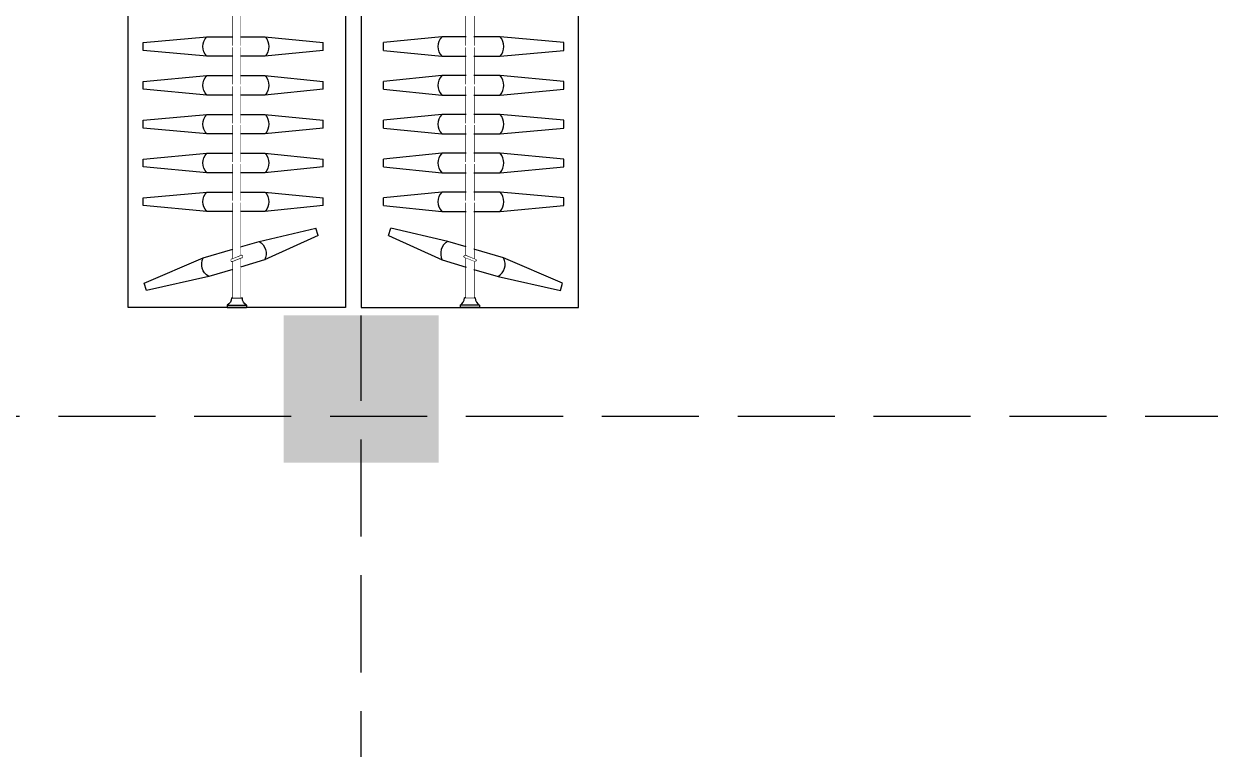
# Model space of a CAD drawing. Header units: millimetres. Extents: x -807114 to 146922, y -468455 to -61603.
# Drawn here: x -352612 to -349555, y -165255 to -163385 of the extents above; entities that cross this region are included whole.
import ezdxf

# ---------------------------------------------------------------- set-up
doc = ezdxf.new("R2010")
doc.units = ezdxf.units.MM
doc.header["$LTSCALE"] = 1000
doc.linetypes.add('DASH', pattern=[0.35, 0.25, -0.1])
doc.layers.add('P-UN-FUR_i-固定家私', color=45, linetype='Continuous')
doc.layers.add('建-轴', color=1, linetype='Continuous')

# ---------------------------------------------------------------- blocks, each defined once
blk = doc.blocks.new('*U9229')
at = {"ltscale": 750}
blk.add_wipeout([(0, 0), (2500, 0), (2500, 600), (0, 600)], dxfattribs=at)
at = {"color": 8}
for p, q in [((282.5, 522.3), (267.5, 372.3)), ((282.5, 522.3), (302.5, 522.3)), ((317.5, 372.3), (302.5, 522.3)), ((382.5, 522.3), (367.5, 372.3)), ((382.5, 522.3), (402.5, 522.3)), ((417.5, 372.3), (402.5, 522.3)), ((482.5, 522.3), (467.5, 372.3)), ((482.5, 522.3), (502.5, 522.3)), ((517.5, 372.3), (502.5, 522.3)), ((582.5, 522.3), (567.5, 372.3)), ((582.5, 522.3), (602.5, 522.3)), ((617.5, 372.3), (602.5, 522.3)), ((682.5, 522.3), (667.5, 372.3)), ((682.5, 522.3), (702.5, 522.3)), ((717.5, 372.3), (702.5, 522.3)), ((205.4, 509.4), (142.5, 371.2)), ((190.4, 357), (224.6, 503.7)), ((205.4, 509.4), (224.6, 503.7)), ((26, 325), (20, 325)), ((26, 325), (20, 325)), ((20, 275), (20, 325)), ((26, 275), (26, 325)), ((26, 275), (26, 325)), ((45, 286), (45, 314)), ((45, 286), (45, 314)), ((26, 275), (20, 275)), ((26, 275), (20, 275)), ((100, 227.3), (63.6, 66.7)), ((267.5, 222.3), (282.5, 58.2)), ((302.5, 58.2), (317.5, 222.3)), ((367.5, 222.3), (382.5, 58.2)), ((402.5, 58.2), (417.5, 222.3)), ((467.5, 222.3), (482.5, 58.2)), ((502.5, 58.2), (517.5, 222.3)), ((567.5, 222.3), (582.5, 58.2)), ((602.5, 58.2), (617.5, 222.3)), ((667.5, 222.3), (682.5, 58.2)), ((702.5, 58.2), (717.5, 222.3)), ((82.7, 61), (148, 213.1)), ((63.6, 66.7), (82.7, 61)), ((282.5, 58.2), (302.5, 58.2)), ((382.5, 58.2), (402.5, 58.2)), ((482.5, 58.2), (502.5, 58.2)), ((582.5, 58.2), (602.5, 58.2)), ((682.5, 58.2), (702.5, 58.2))]:
    blk.add_line(p, q, dxfattribs=at)
at = {"color": 8, "ltscale": 750}
for points in [[(20, 20), (2480, 20), (2480, 580), (20, 580)], [(45, 309.6), (2455, 309.6), (2455, 289.6), (45, 289.6)]]:
    blk.add_lwpolyline(points, close=True, dxfattribs=at)
at = {"color": 250}
for centre, start, end in [((159, 338.9), 29.9421, 117.1477), ((292.5, 346.1), 46.3972, 133.6028), ((392.5, 346.1), 46.3972, 133.6028), ((492.5, 346.1), 46.3972, 133.6028), ((592.5, 346.1), 46.3972, 133.6028), ((692.5, 346.1), 46.3972, 133.6028), ((131.4, 245.4), 209.9421, 297.1477), ((292.5, 248.6), 226.3972, 313.6028), ((392.5, 248.6), 226.3972, 313.6028), ((492.5, 248.6), 226.3972, 313.6028), ((592.5, 248.6), 226.3972, 313.6028), ((692.5, 248.6), 226.3972, 313.6028)]:
    blk.add_arc(centre, 36.3, start, end, dxfattribs=at)
at = {"color": 8}
for centre, start, end in [((45, 335.9), 209.9156, 269.9473), ((45, 335.9), 209.9156, 269.9473), ((45, 264.1), 90.0527, 150.0844), ((45, 264.1), 90.0527, 150.0844)]:
    blk.add_arc(centre, 21.9, start, end, dxfattribs=at)
at = {"color": 8, "ltscale": 750}
blk.add_wipeout([(45, 309.6), (2455, 309.6), (2455, 289.6), (45, 289.6)], dxfattribs=at)
at = {"color": 8}
for p, q in [((267.5, 372.3), (267.5, 309.6)), ((317.5, 309.6), (317.5, 372.3)), ((367.5, 372.3), (367.5, 309.6)), ((417.5, 309.6), (417.5, 372.3)), ((467.5, 372.3), (467.5, 309.6)), ((517.5, 309.6), (517.5, 372.3)), ((567.5, 372.3), (567.5, 309.6)), ((617.5, 309.6), (617.5, 372.3)), ((667.5, 372.3), (667.5, 309.6)), ((717.5, 309.6), (717.5, 372.3)), ((176.5, 309.6), (190.4, 357)), ((118.4, 289.6), (100, 227.3)), ((267.5, 289.6), (267.5, 222.3)), ((317.5, 222.3), (317.5, 289.6)), ((367.5, 289.6), (367.5, 222.3)), ((417.5, 222.3), (417.5, 289.6)), ((467.5, 289.6), (467.5, 222.3)), ((517.5, 222.3), (517.5, 289.6)), ((567.5, 289.6), (567.5, 222.3)), ((617.5, 222.3), (617.5, 289.6)), ((667.5, 289.6), (667.5, 222.3)), ((717.5, 222.3), (717.5, 289.6))]:
    blk.add_line(p, q, dxfattribs=at)
at = {"color": 8, "ltscale": 750}
blk.add_lwpolyline([(148.1, 310), (149.3, 313.2), (149.8, 313.8), (150.1, 314), (150.4, 314.2), (150.8, 314.3), (151.2, 314.4), (151.6, 314.4), (152, 314.4), (152.3, 314.3), (152.6, 314.2), (152.9, 314), (153.1, 313.8), (153.3, 313.5), (153.5, 313.3), (153.7, 313), (153.8, 312.8), (153.9, 312.4), (153.9, 312), (153.9, 311.6), (153.9, 311.5), (143.8, 285.9), (143.7, 285.8), (143.7, 285.7), (143.5, 285.5), (143.4, 285.5), (143.3, 285.3), (143.1, 285.2), (142.9, 285.1), (142.8, 285), (142.6, 285), (142.4, 284.9), (142.1, 284.8), (141.8, 284.9), (141.6, 284.8), (141.5, 284.8), (141.3, 284.9), (141, 284.9), (140.7, 285), (140.6, 285.1), (140.5, 285.2), (140.3, 285.3), (140.2, 285.4), (140.1, 285.5), (139.9, 285.6), (139.8, 285.7), (139.7, 285.9), (139.7, 286), (139.6, 286.1), (139.5, 286.2), (139.4, 286.4), (139.4, 286.6), (139.3, 286.7), (139.3, 286.9), (139.3, 287), (139.3, 287.2), (139.3, 287.4), (139.3, 287.6), (139.3, 287.8), (139.4, 288)], close=True, dxfattribs=at)
for points in [[(290.1, 309.8), (290.1, 313.3), (290.3, 314), (290.5, 314.3), (290.7, 314.6), (291.1, 314.9), (291.4, 315.1), (291.8, 315.3), (292.1, 315.3), (292.5, 315.4), (292.8, 315.4), (293.1, 315.3), (293.4, 315.2), (293.7, 315.1), (294, 314.9), (294.2, 314.7), (294.4, 314.5), (294.6, 314.2), (294.8, 313.9), (295, 313.5), (295, 313.4), (295, 285.9), (294.9, 285.7), (294.9, 285.6), (294.8, 285.4), (294.8, 285.3), (294.7, 285.2), (294.6, 285), (294.5, 284.8), (294.3, 284.7), (294.2, 284.6), (294, 284.4), (293.8, 284.3), (293.5, 284.2), (293.3, 284), (293.2, 284), (293, 284), (292.7, 283.9), (292.4, 283.9), (292.3, 283.9), (292.1, 284), (292, 284), (291.8, 284), (291.6, 284.1), (291.5, 284.2), (291.4, 284.2), (291.2, 284.3), (291.1, 284.4), (291, 284.5), (290.9, 284.6), (290.7, 284.7), (290.6, 284.9), (290.5, 285), (290.4, 285.2), (290.4, 285.3), (290.3, 285.4), (290.2, 285.6), (290.2, 285.8), (290.1, 286), (290.1, 286.2)], [(390.1, 309.8), (390.1, 313.3), (390.3, 314), (390.5, 314.3), (390.7, 314.6), (391.1, 314.9), (391.4, 315.1), (391.8, 315.3), (392.1, 315.3), (392.5, 315.4), (392.8, 315.4), (393.1, 315.3), (393.4, 315.2), (393.7, 315.1), (394, 314.9), (394.2, 314.7), (394.4, 314.5), (394.6, 314.2), (394.8, 313.9), (395, 313.5), (395, 313.4), (395, 285.9), (394.9, 285.7), (394.9, 285.6), (394.8, 285.4), (394.8, 285.3), (394.7, 285.2), (394.6, 285), (394.5, 284.8), (394.3, 284.7), (394.2, 284.6), (394, 284.4), (393.8, 284.3), (393.5, 284.2), (393.3, 284), (393.2, 284), (393, 284), (392.7, 283.9), (392.4, 283.9), (392.3, 283.9), (392.1, 284), (392, 284), (391.8, 284), (391.6, 284.1), (391.5, 284.2), (391.4, 284.2), (391.2, 284.3), (391.1, 284.4), (391, 284.5), (390.9, 284.6), (390.7, 284.7), (390.6, 284.9), (390.5, 285), (390.4, 285.2), (390.4, 285.3), (390.3, 285.4), (390.2, 285.6), (390.2, 285.8), (390.1, 286), (390.1, 286.2)], [(490.1, 309.8), (490.1, 313.3), (490.3, 314), (490.5, 314.3), (490.7, 314.6), (491.1, 314.9), (491.4, 315.1), (491.8, 315.3), (492.1, 315.3), (492.5, 315.4), (492.8, 315.4), (493.1, 315.3), (493.4, 315.2), (493.7, 315.1), (494, 314.9), (494.2, 314.7), (494.4, 314.5), (494.6, 314.2), (494.8, 313.9), (495, 313.5), (495, 313.4), (495, 285.9), (494.9, 285.7), (494.9, 285.6), (494.8, 285.4), (494.8, 285.3), (494.7, 285.2), (494.6, 285), (494.5, 284.8), (494.3, 284.7), (494.2, 284.6), (494, 284.4), (493.8, 284.3), (493.5, 284.2), (493.3, 284), (493.2, 284), (493, 284), (492.7, 283.9), (492.4, 283.9), (492.3, 283.9), (492.1, 284), (492, 284), (491.8, 284), (491.6, 284.1), (491.5, 284.2), (491.4, 284.2), (491.2, 284.3), (491.1, 284.4), (491, 284.5), (490.9, 284.6), (490.7, 284.7), (490.6, 284.9), (490.5, 285), (490.4, 285.2), (490.4, 285.3), (490.3, 285.4), (490.2, 285.6), (490.2, 285.8), (490.1, 286), (490.1, 286.2)], [(590.1, 309.8), (590.1, 313.3), (590.3, 314), (590.5, 314.3), (590.7, 314.6), (591.1, 314.9), (591.4, 315.1), (591.8, 315.3), (592.1, 315.3), (592.5, 315.4), (592.8, 315.4), (593.1, 315.3), (593.4, 315.2), (593.7, 315.1), (594, 314.9), (594.2, 314.7), (594.4, 314.5), (594.6, 314.2), (594.8, 313.9), (595, 313.5), (595, 313.4), (595, 285.9), (594.9, 285.7), (594.9, 285.6), (594.8, 285.4), (594.8, 285.3), (594.7, 285.2), (594.6, 285), (594.5, 284.8), (594.3, 284.7), (594.2, 284.6), (594, 284.4), (593.8, 284.3), (593.5, 284.2), (593.3, 284), (593.2, 284), (593, 284), (592.7, 283.9), (592.4, 283.9), (592.3, 283.9), (592.1, 284), (592, 284), (591.8, 284), (591.6, 284.1), (591.5, 284.2), (591.4, 284.2), (591.2, 284.3), (591.1, 284.4), (591, 284.5), (590.9, 284.6), (590.7, 284.7), (590.6, 284.9), (590.5, 285), (590.4, 285.2), (590.4, 285.3), (590.3, 285.4), (590.2, 285.6), (590.2, 285.8), (590.1, 286), (590.1, 286.2)], [(690.1, 309.8), (690.1, 313.3), (690.3, 314), (690.5, 314.3), (690.7, 314.6), (691.1, 314.9), (691.4, 315.1), (691.8, 315.3), (692.1, 315.3), (692.5, 315.4), (692.8, 315.4), (693.1, 315.3), (693.4, 315.2), (693.7, 315.1), (694, 314.9), (694.2, 314.7), (694.4, 314.5), (694.6, 314.2), (694.8, 313.9), (695, 313.5), (695, 313.4), (695, 285.9), (694.9, 285.7), (694.9, 285.6), (694.8, 285.4), (694.8, 285.3), (694.7, 285.2), (694.6, 285), (694.5, 284.8), (694.3, 284.7), (694.2, 284.6), (694, 284.4), (693.8, 284.3), (693.5, 284.2), (693.3, 284), (693.2, 284), (693, 284), (692.7, 283.9), (692.4, 283.9), (692.3, 283.9), (692.1, 284), (692, 284), (691.8, 284), (691.6, 284.1), (691.5, 284.2), (691.4, 284.2), (691.2, 284.3), (691.1, 284.4), (691, 284.5), (690.9, 284.6), (690.7, 284.7), (690.6, 284.9), (690.5, 285), (690.4, 285.2), (690.4, 285.3), (690.3, 285.4), (690.2, 285.6), (690.2, 285.8), (690.1, 286), (690.1, 286.2)]]:
    blk.add_wipeout(points, dxfattribs=at)
blk.add_wipeout([(148.1, 310), (149.3, 313.2), (149.8, 313.8), (150.1, 314), (150.4, 314.2), (150.8, 314.3), (151.2, 314.4), (151.6, 314.4), (152, 314.4), (152.3, 314.3), (152.6, 314.2), (152.9, 314), (153.1, 313.8), (153.3, 313.5), (153.5, 313.3), (153.7, 313), (153.8, 312.8), (153.9, 312.4), (153.9, 312), (153.9, 311.6), (153.9, 311.5), (143.8, 285.9), (143.7, 285.8), (143.7, 285.7), (143.5, 285.5), (143.4, 285.5), (143.3, 285.3), (143.1, 285.2), (142.9, 285.1), (142.8, 285), (142.6, 285), (142.4, 284.9), (142.1, 284.8), (141.8, 284.9), (141.6, 284.8), (141.5, 284.8), (141.3, 284.9), (141, 284.9), (140.7, 285), (140.6, 285.1), (140.5, 285.2), (140.3, 285.3), (140.2, 285.4), (140.1, 285.5), (139.9, 285.6), (139.8, 285.7), (139.7, 285.9), (139.7, 286), (139.6, 286.1), (139.5, 286.2), (139.4, 286.4), (139.4, 286.6), (139.3, 286.7), (139.3, 286.9), (139.3, 287), (139.3, 287.2), (139.3, 287.4), (139.3, 287.6), (139.3, 287.8), (139.4, 288)], dxfattribs=at)
at = {"color": 8}
for p, q in [((142.5, 371.2), (124.3, 309.6)), ((148, 213.1), (170.5, 289.6))]:
    blk.add_line(p, q, dxfattribs=at)
blk = doc.blocks.new('*U9254')
at = {"ltscale": 750}
blk.add_wipeout([(0, 0), (2500, 0), (2500, 600), (0, 600)], dxfattribs=at)
at = {"color": 8}
for p, q in [((282.5, 522.3), (267.5, 372.3)), ((282.5, 522.3), (302.5, 522.3)), ((317.5, 372.3), (302.5, 522.3)), ((382.5, 522.3), (367.5, 372.3)), ((382.5, 522.3), (402.5, 522.3)), ((417.5, 372.3), (402.5, 522.3)), ((482.5, 522.3), (467.5, 372.3)), ((482.5, 522.3), (502.5, 522.3)), ((517.5, 372.3), (502.5, 522.3)), ((582.5, 522.3), (567.5, 372.3)), ((582.5, 522.3), (602.5, 522.3)), ((617.5, 372.3), (602.5, 522.3)), ((682.5, 522.3), (667.5, 372.3)), ((682.5, 522.3), (702.5, 522.3)), ((717.5, 372.3), (702.5, 522.3)), ((205.4, 509.4), (142.5, 371.2)), ((190.4, 357), (224.6, 503.7)), ((205.4, 509.4), (224.6, 503.7)), ((26, 325), (20, 325)), ((26, 325), (20, 325)), ((20, 275), (20, 325)), ((26, 275), (26, 325)), ((26, 275), (26, 325)), ((45, 286), (45, 314)), ((45, 286), (45, 314)), ((26, 275), (20, 275)), ((26, 275), (20, 275)), ((100, 227.3), (63.6, 66.7)), ((267.5, 222.3), (282.5, 58.2)), ((302.5, 58.2), (317.5, 222.3)), ((367.5, 222.3), (382.5, 58.2)), ((402.5, 58.2), (417.5, 222.3)), ((467.5, 222.3), (482.5, 58.2)), ((502.5, 58.2), (517.5, 222.3)), ((567.5, 222.3), (582.5, 58.2)), ((602.5, 58.2), (617.5, 222.3)), ((667.5, 222.3), (682.5, 58.2)), ((702.5, 58.2), (717.5, 222.3)), ((82.7, 61), (148, 213.1)), ((63.6, 66.7), (82.7, 61)), ((282.5, 58.2), (302.5, 58.2)), ((382.5, 58.2), (402.5, 58.2)), ((482.5, 58.2), (502.5, 58.2)), ((582.5, 58.2), (602.5, 58.2)), ((682.5, 58.2), (702.5, 58.2))]:
    blk.add_line(p, q, dxfattribs=at)
at = {"color": 8, "ltscale": 750}
for points in [[(20, 20), (2480, 20), (2480, 580), (20, 580)], [(45, 309.6), (2455, 309.6), (2455, 289.6), (45, 289.6)]]:
    blk.add_lwpolyline(points, close=True, dxfattribs=at)
at = {"color": 250}
for centre, start, end in [((159, 338.9), 29.9421, 117.1477), ((292.5, 346.1), 46.3972, 133.6028), ((392.5, 346.1), 46.3972, 133.6028), ((492.5, 346.1), 46.3972, 133.6028), ((592.5, 346.1), 46.3972, 133.6028), ((692.5, 346.1), 46.3972, 133.6028), ((131.4, 245.4), 209.9421, 297.1477), ((292.5, 248.6), 226.3972, 313.6028), ((392.5, 248.6), 226.3972, 313.6028), ((492.5, 248.6), 226.3972, 313.6028), ((592.5, 248.6), 226.3972, 313.6028), ((692.5, 248.6), 226.3972, 313.6028)]:
    blk.add_arc(centre, 36.3, start, end, dxfattribs=at)
at = {"color": 8}
for centre, start, end in [((45, 335.9), 209.9156, 269.9473), ((45, 335.9), 209.9156, 269.9473), ((45, 264.1), 90.0527, 150.0844), ((45, 264.1), 90.0527, 150.0844)]:
    blk.add_arc(centre, 21.9, start, end, dxfattribs=at)
at = {"color": 8, "ltscale": 750}
blk.add_wipeout([(45, 309.6), (2455, 309.6), (2455, 289.6), (45, 289.6)], dxfattribs=at)
at = {"color": 8}
for p, q in [((267.5, 372.3), (267.5, 309.6)), ((317.5, 309.6), (317.5, 372.3)), ((367.5, 372.3), (367.5, 309.6)), ((417.5, 309.6), (417.5, 372.3)), ((467.5, 372.3), (467.5, 309.6)), ((517.5, 309.6), (517.5, 372.3)), ((567.5, 372.3), (567.5, 309.6)), ((617.5, 309.6), (617.5, 372.3)), ((667.5, 372.3), (667.5, 309.6)), ((717.5, 309.6), (717.5, 372.3)), ((176.5, 309.6), (190.4, 357)), ((118.4, 289.6), (100, 227.3)), ((267.5, 289.6), (267.5, 222.3)), ((317.5, 222.3), (317.5, 289.6)), ((367.5, 289.6), (367.5, 222.3)), ((417.5, 222.3), (417.5, 289.6)), ((467.5, 289.6), (467.5, 222.3)), ((517.5, 222.3), (517.5, 289.6)), ((567.5, 289.6), (567.5, 222.3)), ((617.5, 222.3), (617.5, 289.6)), ((667.5, 289.6), (667.5, 222.3)), ((717.5, 222.3), (717.5, 289.6))]:
    blk.add_line(p, q, dxfattribs=at)
at = {"color": 8, "ltscale": 750}
blk.add_lwpolyline([(148.1, 310), (149.3, 313.2), (149.8, 313.8), (150.1, 314), (150.4, 314.2), (150.8, 314.3), (151.2, 314.4), (151.6, 314.4), (152, 314.4), (152.3, 314.3), (152.6, 314.2), (152.9, 314), (153.1, 313.8), (153.3, 313.5), (153.5, 313.3), (153.7, 313), (153.8, 312.8), (153.9, 312.4), (153.9, 312), (153.9, 311.6), (153.9, 311.5), (143.8, 285.9), (143.7, 285.8), (143.7, 285.7), (143.5, 285.5), (143.4, 285.5), (143.3, 285.3), (143.1, 285.2), (142.9, 285.1), (142.8, 285), (142.6, 285), (142.4, 284.9), (142.1, 284.8), (141.8, 284.9), (141.6, 284.8), (141.5, 284.8), (141.3, 284.9), (141, 284.9), (140.7, 285), (140.6, 285.1), (140.5, 285.2), (140.3, 285.3), (140.2, 285.4), (140.1, 285.5), (139.9, 285.6), (139.8, 285.7), (139.7, 285.9), (139.7, 286), (139.6, 286.1), (139.5, 286.2), (139.4, 286.4), (139.4, 286.6), (139.3, 286.7), (139.3, 286.9), (139.3, 287), (139.3, 287.2), (139.3, 287.4), (139.3, 287.6), (139.3, 287.8), (139.4, 288)], close=True, dxfattribs=at)
for points in [[(290.1, 309.8), (290.1, 313.3), (290.3, 314), (290.5, 314.3), (290.7, 314.6), (291.1, 314.9), (291.4, 315.1), (291.8, 315.3), (292.1, 315.3), (292.5, 315.4), (292.8, 315.4), (293.1, 315.3), (293.4, 315.2), (293.7, 315.1), (294, 314.9), (294.2, 314.7), (294.4, 314.5), (294.6, 314.2), (294.8, 313.9), (295, 313.5), (295, 313.4), (295, 285.9), (294.9, 285.7), (294.9, 285.6), (294.8, 285.4), (294.8, 285.3), (294.7, 285.2), (294.6, 285), (294.5, 284.8), (294.3, 284.7), (294.2, 284.6), (294, 284.4), (293.8, 284.3), (293.5, 284.2), (293.3, 284), (293.2, 284), (293, 284), (292.7, 283.9), (292.4, 283.9), (292.3, 283.9), (292.1, 284), (292, 284), (291.8, 284), (291.6, 284.1), (291.5, 284.2), (291.4, 284.2), (291.2, 284.3), (291.1, 284.4), (291, 284.5), (290.9, 284.6), (290.7, 284.7), (290.6, 284.9), (290.5, 285), (290.4, 285.2), (290.4, 285.3), (290.3, 285.4), (290.2, 285.6), (290.2, 285.8), (290.1, 286), (290.1, 286.2)], [(390.1, 309.8), (390.1, 313.3), (390.3, 314), (390.5, 314.3), (390.7, 314.6), (391.1, 314.9), (391.4, 315.1), (391.8, 315.3), (392.1, 315.3), (392.5, 315.4), (392.8, 315.4), (393.1, 315.3), (393.4, 315.2), (393.7, 315.1), (394, 314.9), (394.2, 314.7), (394.4, 314.5), (394.6, 314.2), (394.8, 313.9), (395, 313.5), (395, 313.4), (395, 285.9), (394.9, 285.7), (394.9, 285.6), (394.8, 285.4), (394.8, 285.3), (394.7, 285.2), (394.6, 285), (394.5, 284.8), (394.3, 284.7), (394.2, 284.6), (394, 284.4), (393.8, 284.3), (393.5, 284.2), (393.3, 284), (393.2, 284), (393, 284), (392.7, 283.9), (392.4, 283.9), (392.3, 283.9), (392.1, 284), (392, 284), (391.8, 284), (391.6, 284.1), (391.5, 284.2), (391.4, 284.2), (391.2, 284.3), (391.1, 284.4), (391, 284.5), (390.9, 284.6), (390.7, 284.7), (390.6, 284.9), (390.5, 285), (390.4, 285.2), (390.4, 285.3), (390.3, 285.4), (390.2, 285.6), (390.2, 285.8), (390.1, 286), (390.1, 286.2)], [(490.1, 309.8), (490.1, 313.3), (490.3, 314), (490.5, 314.3), (490.7, 314.6), (491.1, 314.9), (491.4, 315.1), (491.8, 315.3), (492.1, 315.3), (492.5, 315.4), (492.8, 315.4), (493.1, 315.3), (493.4, 315.2), (493.7, 315.1), (494, 314.9), (494.2, 314.7), (494.4, 314.5), (494.6, 314.2), (494.8, 313.9), (495, 313.5), (495, 313.4), (495, 285.9), (494.9, 285.7), (494.9, 285.6), (494.8, 285.4), (494.8, 285.3), (494.7, 285.2), (494.6, 285), (494.5, 284.8), (494.3, 284.7), (494.2, 284.6), (494, 284.4), (493.8, 284.3), (493.5, 284.2), (493.3, 284), (493.2, 284), (493, 284), (492.7, 283.9), (492.4, 283.9), (492.3, 283.9), (492.1, 284), (492, 284), (491.8, 284), (491.6, 284.1), (491.5, 284.2), (491.4, 284.2), (491.2, 284.3), (491.1, 284.4), (491, 284.5), (490.9, 284.6), (490.7, 284.7), (490.6, 284.9), (490.5, 285), (490.4, 285.2), (490.4, 285.3), (490.3, 285.4), (490.2, 285.6), (490.2, 285.8), (490.1, 286), (490.1, 286.2)], [(590.1, 309.8), (590.1, 313.3), (590.3, 314), (590.5, 314.3), (590.7, 314.6), (591.1, 314.9), (591.4, 315.1), (591.8, 315.3), (592.1, 315.3), (592.5, 315.4), (592.8, 315.4), (593.1, 315.3), (593.4, 315.2), (593.7, 315.1), (594, 314.9), (594.2, 314.7), (594.4, 314.5), (594.6, 314.2), (594.8, 313.9), (595, 313.5), (595, 313.4), (595, 285.9), (594.9, 285.7), (594.9, 285.6), (594.8, 285.4), (594.8, 285.3), (594.7, 285.2), (594.6, 285), (594.5, 284.8), (594.3, 284.7), (594.2, 284.6), (594, 284.4), (593.8, 284.3), (593.5, 284.2), (593.3, 284), (593.2, 284), (593, 284), (592.7, 283.9), (592.4, 283.9), (592.3, 283.9), (592.1, 284), (592, 284), (591.8, 284), (591.6, 284.1), (591.5, 284.2), (591.4, 284.2), (591.2, 284.3), (591.1, 284.4), (591, 284.5), (590.9, 284.6), (590.7, 284.7), (590.6, 284.9), (590.5, 285), (590.4, 285.2), (590.4, 285.3), (590.3, 285.4), (590.2, 285.6), (590.2, 285.8), (590.1, 286), (590.1, 286.2)], [(690.1, 309.8), (690.1, 313.3), (690.3, 314), (690.5, 314.3), (690.7, 314.6), (691.1, 314.9), (691.4, 315.1), (691.8, 315.3), (692.1, 315.3), (692.5, 315.4), (692.8, 315.4), (693.1, 315.3), (693.4, 315.2), (693.7, 315.1), (694, 314.9), (694.2, 314.7), (694.4, 314.5), (694.6, 314.2), (694.8, 313.9), (695, 313.5), (695, 313.4), (695, 285.9), (694.9, 285.7), (694.9, 285.6), (694.8, 285.4), (694.8, 285.3), (694.7, 285.2), (694.6, 285), (694.5, 284.8), (694.3, 284.7), (694.2, 284.6), (694, 284.4), (693.8, 284.3), (693.5, 284.2), (693.3, 284), (693.2, 284), (693, 284), (692.7, 283.9), (692.4, 283.9), (692.3, 283.9), (692.1, 284), (692, 284), (691.8, 284), (691.6, 284.1), (691.5, 284.2), (691.4, 284.2), (691.2, 284.3), (691.1, 284.4), (691, 284.5), (690.9, 284.6), (690.7, 284.7), (690.6, 284.9), (690.5, 285), (690.4, 285.2), (690.4, 285.3), (690.3, 285.4), (690.2, 285.6), (690.2, 285.8), (690.1, 286), (690.1, 286.2)]]:
    blk.add_wipeout(points, dxfattribs=at)
blk.add_wipeout([(148.1, 310), (149.3, 313.2), (149.8, 313.8), (150.1, 314), (150.4, 314.2), (150.8, 314.3), (151.2, 314.4), (151.6, 314.4), (152, 314.4), (152.3, 314.3), (152.6, 314.2), (152.9, 314), (153.1, 313.8), (153.3, 313.5), (153.5, 313.3), (153.7, 313), (153.8, 312.8), (153.9, 312.4), (153.9, 312), (153.9, 311.6), (153.9, 311.5), (143.8, 285.9), (143.7, 285.8), (143.7, 285.7), (143.5, 285.5), (143.4, 285.5), (143.3, 285.3), (143.1, 285.2), (142.9, 285.1), (142.8, 285), (142.6, 285), (142.4, 284.9), (142.1, 284.8), (141.8, 284.9), (141.6, 284.8), (141.5, 284.8), (141.3, 284.9), (141, 284.9), (140.7, 285), (140.6, 285.1), (140.5, 285.2), (140.3, 285.3), (140.2, 285.4), (140.1, 285.5), (139.9, 285.6), (139.8, 285.7), (139.7, 285.9), (139.7, 286), (139.6, 286.1), (139.5, 286.2), (139.4, 286.4), (139.4, 286.6), (139.3, 286.7), (139.3, 286.9), (139.3, 287), (139.3, 287.2), (139.3, 287.4), (139.3, 287.6), (139.3, 287.8), (139.4, 288)], dxfattribs=at)
at = {"color": 8}
for p, q in [((142.5, 371.2), (124.3, 309.6)), ((148, 213.1), (170.5, 289.6))]:
    blk.add_line(p, q, dxfattribs=at)

msp = doc.modelspace()

# ---------------------------------------------------------------- hatches: boundary and pattern name
h = msp.add_hatch(color=251)
h.dxf.hatch_style = 1
h.paths.add_polyline_path([(-351942.5, -164116.4), (-351942.5, -164516.4), (-351542.5, -164516.4), (-351542.5, -164116.4)])

# ---------------------------------------------------------------- linework, layer by layer
at = {"layer": '建-轴', "linetype": 'DASH'}
for p, q in [((-351742.5, -174156.4), (-351742.5, -159596.4)), ((-357422.5, -164396.4), (-343062.5, -164396.4))]:
    msp.add_line(p, q, dxfattribs=at)

# ---------------------------------------------------------------- next in the draw order: block references
at = {"layer": 'P-UN-FUR_i-固定家私', "ltscale": 750, "extrusion": (0, 0, -1), "xscale": -1, "zscale": -1, "rotation": 270}
msp.add_blockref('*U9229', (351162.5, -164136.4), dxfattribs=at)

# ---------------------------------------------------------------- next in the draw order: block references
at = {"layer": 'P-UN-FUR_i-固定家私', "ltscale": 750, "extrusion": (0, 0, -1), "zscale": -1, "rotation": 90.00000000000001}
msp.add_blockref('*U9254', (352362.5, -164136.4), dxfattribs=at)

doc.saveas('drawing.dxf')
